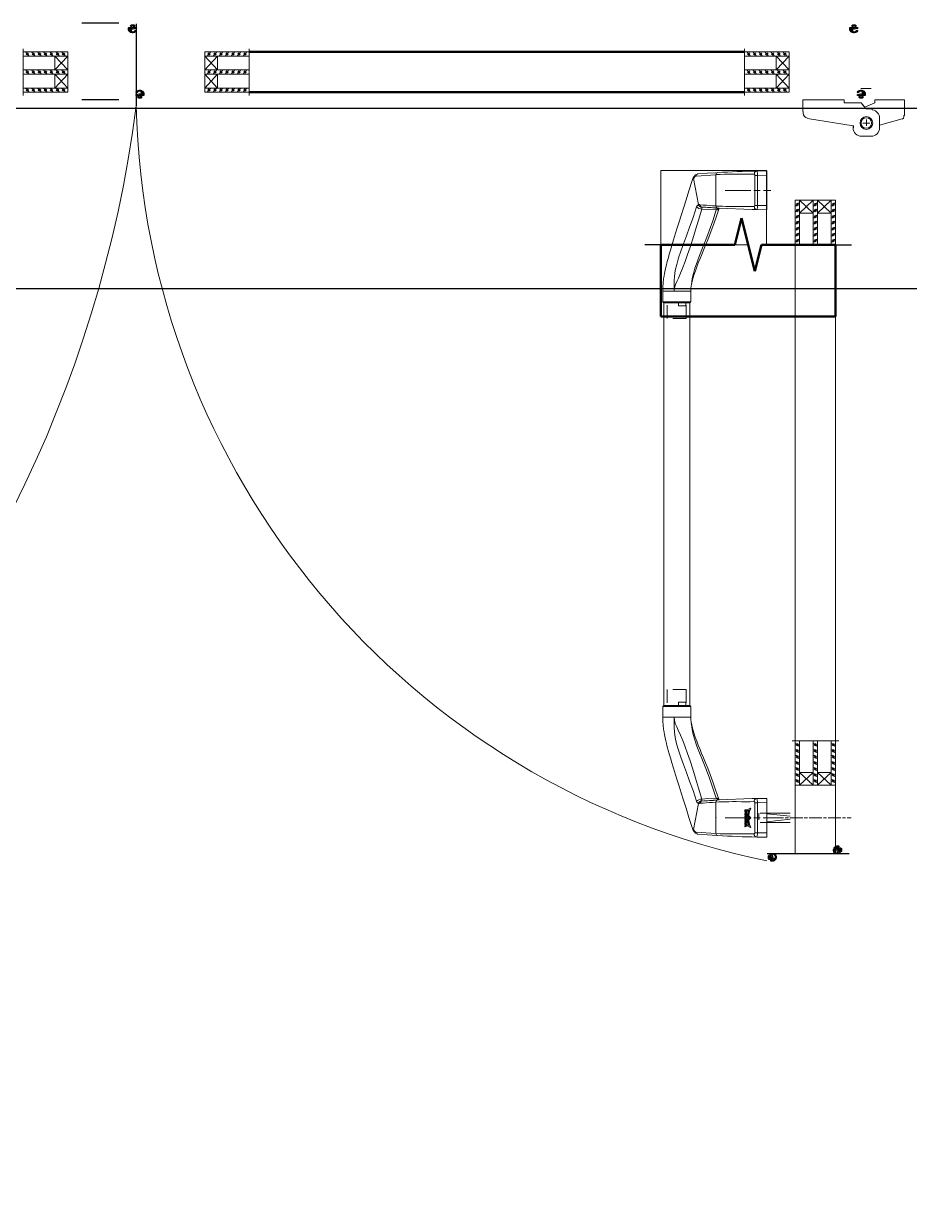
# Model space of a CAD drawing. Header units: millimetres. Extents: x -7155 to 483283, y -227682 to 148426.
# Drawn here: x 31576 to 32412, y 73780 to 74880 of the extents above; entities that cross this region are included whole.
import ezdxf

# ---------------------------------------------------------------- set-up
doc = ezdxf.new("R2010")
doc.units = ezdxf.units.MM
for name, pattern in [('CENTER', [50.8, 31.75, -6.35, 6.35, -6.35]), ('CENTER2', [28.575, 19.05, -3.175, 3.175, -3.175]), ('CENTERLINE', [30, 12, -1.5, 3, -1.5, 12]), ('HIDDEN', [9.525, 6.35, -3.175])]:
    doc.linetypes.add(name, pattern=pattern)
doc.layers.add('001', color=7, linetype='Continuous')
doc.layers.add('CENTER', color=1, linetype='CENTER')
for name, color, linetype, lineweight in [('A-Wall-Open', 8, 'Continuous', 0), ('Al', 59, 'Continuous', 13), ('Cen', 1, 'CENTER2', 13), ('OSN', 7, 'Continuous', 0), ('АР_Двери_внутренние_антипаника', 7, 'Continuous', 0), ('АР_Стены_Стекло', 4, 'Continuous', 13), ('Витражные конструкции', 252, 'Continuous', 15), ('СПДС_СИМВОЛЫ', 213, 'Continuous', 25)]:
    doc.layers.add(name, color=color, linetype=linetype, lineweight=lineweight)
doc.layers.add('РД_Витраж_вн', color=7, linetype='Continuous', lineweight=25, true_color=0x148aff)
doc.layers.add('РД_Проем', color=230, linetype='Continuous', lineweight=0, plot=False)

# ---------------------------------------------------------------- blocks, each defined once
blk = doc.blocks.new('ТПУ-45.02')
at = {"elevation": 0}
blk.add_lwpolyline([(-2, 2.5, -0.916659), (-1.5, 2.4), (-1.5, 1.4, -0.398231), (-1.6, 1.3), (-1.9, 1.3, 0.668179), (-2.1, 0.9), (-1.3, 0.1, 0.198912), (-1.1, 0), (1.2, 0, 0.198912), (1.3, 0.1), (2.1, 0.9, 0.668179), (2, 1.3), (1.6, 1.3, -0.414214), (1.5, 1.4), (1.5, 2.4, -0.904069), (2, 2.5), (3.3, 2.5, 0.414214), (3.5, 2.7), (3.5, 3.1, 0.327426), (3.3, 3.4), (-1, 4.3, 0.167079), (-1.2, 4.3, -0.978527), (-1.6, 4.8, 0.140808), (-1.5, 4.9), (-1, 6.4, -0.301775), (-0.8, 6.6, -0.191208), (1.6, 6.3, -0.2528), (1.7, 6.1, 0.249371), (1.8, 5.9, -0.087675), (2.5, 5.2, 0.34791), (2.8, 5.1), (3.3, 5.4, 0.434986), (3.4, 5.7, 0.631386), (-3.8, 4.5), (-3.8, 2.7, 0.423855), (-3.6, 2.5)], format="xyb", close=True, dxfattribs=at)
blk.add_lwpolyline([(-2, 4.3, 0.440609), (-1.8, 4), (-0.5, 3.8, -0.880439), (-0.6, 3.3), (-3.2, 3.3, -0.266716), (-1.7, 6.2, -0.681981), (-1.5, 6.1)], format="xyb", close=True)
blk.add_lwpolyline([(0.6, 0.7, 0.413945), (0.7, 0.8), (0.7, 2.4, 0.414214), (0.5, 2.7), (-0.4, 2.7, 0.414214), (-0.7, 2.4), (-0.7, 0.8, 0.413945), (-0.5, 0.7), (0.6, 0.7)], format="xyb")
blk = doc.blocks.new('РУ-65.05')
blk.add_blockref('ТПУ-45.02', (-2.6, -2.5))
blk = doc.blocks.new('Стекло 4 мм разрез')
at = {"layer": 'Al'}
for p, q in [((-2, -41.9), (-2, 0)), ((2, -41.9), (2, 0))]:
    blk.add_line(p, q, dxfattribs=at)
at = {"layer": 'Al', "ltscale": 4}
blk.add_line((2, 0), (-2, 0), dxfattribs=at)
at = {"layer": 'Al', "color": 5, "linetype": 'Continuous'}
for p, q in [((-1.4, -5.4), (1.4, -2.5)), ((-1.4, -11), (1.4, -8.2)), ((-1.1, -3.9), (0, -2.8)), ((-1.1, -9.6), (0, -8.5)), ((0, -5.1), (1.1, -3.9)), ((0, -10.8), (1.1, -9.6)), ((-1.4, -16.7), (1.4, -13.9)), ((-1.4, -22.4), (1.4, -19.6)), ((-1.1, -15.3), (0, -14.2)), ((-1.1, -21), (0, -19.8)), ((0, -16.4), (1.1, -15.3)), ((0, -22.1), (1.1, -21)), ((-1.4, -28.1), (1.4, -25.2)), ((-1.4, -33.7), (1.4, -30.9)), ((-1.1, -26.6), (0, -25.5)), ((-1.1, -32.3), (0, -31.2)), ((0, -27.8), (1.1, -26.6)), ((0, -33.5), (1.1, -32.3)), ((-1.4, -39.4), (1.4, -36.6)), ((-1.1, -38), (0, -36.9)), ((0, -39.1), (1.1, -38))]:
    blk.add_line(p, q, dxfattribs=at)
blk = doc.blocks.new('СПД 38 4+4+4')
at = {"layer": 'Al', "ltscale": 4}
for p, q in [((4, 0), (17, -12)), ((4, -12), (17, 0)), ((21, 0), (34, -12)), ((21, -12), (34, 0))]:
    blk.add_line(p, q, dxfattribs=at)
for points in [[(4, 0), (17, 0), (17, -12), (4, -12)], [(21, 0), (34, 0), (34, -12), (21, -12)]]:
    blk.add_lwpolyline(points, close=True, dxfattribs=at)
at = {"layer": 'Cen', "ltscale": 5}
blk.add_line((41, -41.9), (-3, -41.9), dxfattribs=at)
at = {"layer": 'Al', "ltscale": 4}
for p in [(2, 0), (19, 0), (36, 0)]:
    blk.add_blockref('Стекло 4 мм разрез', p, dxfattribs=at)
blk = doc.blocks.new('petlia_dv')
for p, q in [((-59.9, 22), (-59.9, 11)), ((-59.9, 22), (-24.3, 22)), ((-20.9, 22), (-24.3, 22)), ((-20.9, 22), (-20.9, 19)), ((7.9, 22), (32.5, 22)), ((7.9, 22), (7.9, 19)), ((35.9, 22), (32.5, 22)), ((35.9, 22), (35.9, 7)), ((-59.9, 11), (-59.7, 11)), ((-59.7, 11), (-59.7, 9.4)), ((-20.9, 19), (-4.9, 19)), ((-4.9, 19), (-0.2, 13.4)), ((-4.9, 19), (-2.7, 16.3)), ((7.9, 19), (-1.3, 14.8)), ((-0.2, 13.4), (5.5, 13.3)), ((5.5, 13.3), (5.5, 12.4)), ((5.9, 12.3), (5.5, 12.4)), ((-12.5, -2.6), (-55.6, 4.4)), ((12.5, 4.5), (12.5, -4.5)), ((12.5, -2), (33.9, 3.8)), ((35.9, 7), (35.4, 7)), ((35.4, 7), (35.4, 5.7)), ((-12.5, -2.6), (-12.5, -4.5)), ((12.5, -2.4), (12.5, -4.5)), ((4.5, -12.5), (-4.5, -12.5)), ((-4.5, -12.5), (4.5, -12.5))]:
    blk.add_line(p, q)
for radius in [6, 5]:
    blk.add_circle((0, 0), radius)
for centre, radius, start, end in [((4.5, 4.5), 8, 0, 80), ((-54.7, 9.4), 5, 180, 260), ((33.4, 5.7), 2, 285, 0), ((-4.5, -4.5), 8, 180, 270), ((-4.5, -4.5), 8, 180, 270), ((4.5, -4.5), 8, 270, 0), ((4.5, -4.5), 8, 270, 0)]:
    blk.add_arc(centre, radius, start, end)
at = {"layer": '001'}
blk.add_line((-12.5, -2.5), (-12.5, -4.5), dxfattribs=at)
at = {"layer": 'Cen', "ltscale": 0.5}
blk.add_line((3.2, 0), (-3.2, 0), dxfattribs=at)
at = {"layer": 'Cen', "ltscale": 0.3}
blk.add_line((0, 3.2), (0, -2.8), dxfattribs=at)
blk = doc.blocks.new('UUNEW01NEW00')
at = {"layer": 'АР_Двери_внутренние_антипаника', "color": 40, "linetype": 'Continuous'}
for p, q in [((-9.12, 23.97), (9.12, 23.97)), ((-9.07, 19.28), (-9.12, 23.97)), ((9.12, 23.97), (9.07, 19.28)), ((-9.05, 18.23), (-9.07, 19.28)), ((-9.03, 17.12), (-9.05, 18.23)), ((-8.45, 1.55), (-9.03, 17.12)), ((-8.8, 1.31), (-13.17, -0.12)), ((-8.45, 1.55), (-8.8, 1.31)), ((8.32, 0.49), (8.04, -3.92)), ((-25.93, -4.93), (-28.24, -5.88)), ((-23.32, -3.88), (-25.93, -4.93)), ((-20.37, -2.73), (-23.32, -3.88)), ((-17.01, -1.48), (-20.37, -2.73)), ((-13.17, -0.12), (-17.01, -1.48)), ((8.04, -3.92), (7.71, -8.57)), ((-40.03, -10.41), (-42.2, -11.05)), ((-37.96, -9.71), (-40.03, -10.41)), ((-36.07, -9.02), (-37.96, -9.71)), ((-34.25, -8.32), (-36.07, -9.02)), ((-32.12, -7.47), (-34.25, -8.32)), ((-30.3, -6.72), (-32.12, -7.47)), ((-28.24, -5.88), (-30.3, -6.72)), ((4.59, -11.21), (5.55, -10.9)), ((5.55, -10.9), (6.38, -10.48)), ((6.38, -10.48), (7.29, -9.64)), ((7.29, -9.64), (7.62, -8.87)), ((7.62, -8.87), (7.67, -8.72)), ((7.67, -8.72), (7.71, -8.57)), ((-53, -19.47), (-53, -12.36)), ((-47.5, -11.86), (-52.5, -11.86)), ((-47.5, -11.87), (-46.28, -11.81)), ((-45.08, -11.67), (-46.28, -11.81)), ((-44.35, -11.54), (-45.08, -11.67)), ((-42.2, -11.05), (-44.43, -11.56)), ((-14.92, -17.4), (-11.81, -16.42)), ((-11.81, -16.42), (-8.33, -15.32)), ((-8.33, -15.32), (-4.47, -14.09)), ((-4.47, -14.09), (-0.17, -12.73)), ((-0.17, -12.73), (4.59, -11.21)), ((-53, -24.6), (-53, -19.47)), ((-30.09, -22.01), (-28.19, -21.47)), ((-28.19, -21.47), (-25.96, -20.81)), ((-25.96, -20.81), (-23.32, -20.01)), ((-23.32, -20.01), (-20.24, -19.06)), ((-20.24, -19.06), (-17.73, -18.28)), ((-17.73, -18.28), (-14.92, -17.4)), ((-52.5, -25.1), (-47.5, -25.1)), ((-47.5, -25.09), (-45.11, -25.02)), ((-45.11, -25.02), (-44.13, -24.95)), ((-44.13, -24.95), (-43.58, -24.9)), ((-43.58, -24.9), (-43.02, -24.84)), ((-43.02, -24.84), (-42.41, -24.76)), ((-42.41, -24.76), (-41.77, -24.68)), ((-41.77, -24.68), (-41.09, -24.58)), ((-41.09, -24.58), (-39.25, -24.26)), ((-39.25, -24.26), (-37.63, -23.93)), ((-37.63, -23.93), (-36.23, -23.62)), ((-36.23, -23.62), (-35.09, -23.34)), ((-35.09, -23.34), (-34.16, -23.11)), ((-34.16, -23.11), (-33.06, -22.83)), ((-33.06, -22.83), (-31.67, -22.45)), ((-31.67, -22.45), (-30.09, -22.01))]:
    blk.add_line(p, q, dxfattribs=at)
at = {"layer": 'АР_Двери_внутренние_антипаника', "color": 1, "linetype": 'Continuous'}
for p, q in [((-7.13, 23.97), (-7.07, 19.61)), ((7.07, 19.61), (7.13, 23.97)), ((-9.07, 19.28), (-8.93, 19.39)), ((-9.07, 19.28), (-8.96, 18.82)), ((-8.96, 18.82), (-8.82, 18.6)), ((-8.93, 19.39), (-8.52, 19.49)), ((-8.82, 18.6), (-8.63, 18.4)), ((-8.63, 18.4), (-8.4, 18.24)), ((-8.52, 19.49), (-8.21, 19.54)), ((-8.4, 18.24), (-8.14, 18.13)), ((-8.21, 19.54), (-7.85, 19.57)), ((-8.14, 18.13), (-7.61, 18.04)), ((-7.85, 19.57), (-7.47, 19.6)), ((-7.57, 18.16), (-7.61, 18.04)), ((-7.61, 18.04), (-7.59, 16.21)), ((-7.45, 18.26), (-7.57, 18.16)), ((-7.47, 19.6), (-7.07, 19.61)), ((-7.37, 18.3), (-7.45, 18.26)), ((-7.28, 18.32), (-7.37, 18.3)), ((-7.18, 18.34), (-7.28, 18.32)), ((-7.07, 18.35), (-7.18, 18.34)), ((-7.07, 19.61), (7.07, 19.61)), ((-7.07, 19.61), (-7.07, 18.35)), ((7.07, 18.35), (-7.07, 18.35)), ((7.07, 19.61), (7.07, 18.35)), ((7.07, 19.61), (7.47, 19.6)), ((7.18, 18.34), (7.07, 18.35)), ((7.28, 18.32), (7.18, 18.34)), ((7.45, 18.26), (7.28, 18.32)), ((7.57, 18.16), (7.45, 18.26)), ((7.47, 19.6), (7.85, 19.57)), ((7.61, 18.04), (7.57, 18.16)), ((7.59, 16.24), (7.61, 18.04)), ((7.61, 18.04), (8.14, 18.13)), ((7.85, 19.57), (8.21, 19.54)), ((8.14, 18.13), (8.4, 18.24)), ((8.21, 19.54), (8.53, 19.49)), ((8.4, 18.24), (8.63, 18.4)), ((8.53, 19.49), (8.93, 19.39)), ((8.63, 18.4), (8.82, 18.6)), ((8.82, 18.6), (8.96, 18.82)), ((8.93, 19.39), (9.07, 19.28)), ((8.96, 18.82), (9.07, 19.28)), ((-7.59, 12.15), (-7.6, 9.79)), ((-7.59, 16.21), (-7.59, 14.07)), ((-7.59, 14.07), (-7.59, 12.15)), ((-3.49, 16), (-4.59, 16.43)), ((-4.59, 16.43), (-4.59, 16.31)), ((-3.49, 15.88), (-4.59, 16.31)), ((-4.59, 16.31), (-3.82, 14.76)), ((-3.82, 14.76), (-3.25, 14.76)), ((-3.02, 14.7), (-3.79, 14.7)), ((-3.79, 14.7), (-3.79, 14.58)), ((-3.02, 14.58), (-3.79, 14.58)), ((-3.79, 14.58), (-3.79, 13.71)), ((-3.79, 13.71), (-3.02, 13.71)), ((-3.25, 14.76), (-3.62, 15.51)), ((-3.62, 15.51), (-2.7, 15.27)), ((-3.25, 14.88), (-3.56, 15.49)), ((-2.27, 15.69), (-3.49, 16)), ((-2.27, 15.58), (-3.49, 15.88)), ((-3.07, 14.4), (-3.42, 14.4)), ((-3.42, 14.4), (-3.42, 13.89)), ((-3.42, 14), (-3.07, 14)), ((-3.42, 13.89), (-3.07, 13.89)), ((-3.25, 14.88), (-3.25, 14.76)), ((-3.03, 14.4), (-3.07, 14.4)), ((-3.07, 14), (-3.07, 13.89)), ((-3.07, 14), (-3.03, 14)), ((-3.07, 13.89), (-3.03, 13.89)), ((-2.99, 14.39), (-3.03, 14.4)), ((-3.03, 14), (-3, 14.01)), ((-3.03, 13.89), (-3, 13.89)), ((-3.02, 14.7), (-3.02, 14.58)), ((-2.93, 14.69), (-3.02, 14.7)), ((-2.93, 14.58), (-3.02, 14.58)), ((-3.02, 13.71), (-2.92, 13.71)), ((-3, 14.01), (-2.97, 14.02)), ((-3, 13.89), (-2.97, 13.9)), ((-2.96, 14.38), (-2.99, 14.39)), ((-2.97, 14.02), (-2.94, 14.03)), ((-2.97, 13.9), (-2.94, 13.91)), ((-2.93, 14.37), (-2.96, 14.38)), ((-2.94, 14.03), (-2.91, 14.04)), ((-2.94, 13.91), (-2.91, 13.93)), ((-2.85, 14.68), (-2.93, 14.69)), ((-2.85, 14.56), (-2.93, 14.58)), ((-2.9, 14.35), (-2.93, 14.37)), ((-2.92, 13.71), (-2.83, 13.73)), ((-2.91, 14.04), (-2.89, 14.06)), ((-2.91, 13.93), (-2.89, 13.94)), ((-2.88, 14.33), (-2.9, 14.35)), ((-2.89, 14.06), (-2.88, 14.08)), ((-2.89, 13.94), (-2.88, 13.96)), ((-2.87, 14.31), (-2.88, 14.33)), ((-2.88, 14.08), (-2.87, 14.1)), ((-2.88, 13.96), (-2.87, 13.98)), ((-2.87, 14.28), (-2.87, 14.31)), ((-2.87, 14), (-2.87, 14.28)), ((-2.87, 14.12), (-2.87, 14)), ((-2.87, 14.1), (-2.87, 14.12)), ((-2.87, 13.98), (-2.87, 14)), ((-2.78, 14.66), (-2.85, 14.68)), ((-2.78, 14.54), (-2.85, 14.56)), ((-2.83, 13.73), (-2.75, 13.75)), ((-2.71, 14.63), (-2.78, 14.66)), ((-2.71, 14.52), (-2.78, 14.54)), ((-2.75, 13.75), (-2.68, 13.79)), ((-2.65, 14.6), (-2.71, 14.63)), ((-2.65, 14.48), (-2.71, 14.52)), ((-2.7, 15.27), (-1.73, 15.11)), ((-2.68, 13.79), (-2.62, 13.83)), ((-2.6, 14.56), (-2.65, 14.6)), ((-2.6, 14.44), (-2.65, 14.48)), ((-2.62, 13.83), (-2.57, 13.88)), ((-2.57, 14.51), (-2.6, 14.56)), ((-2.57, 14.4), (-2.6, 14.44)), ((-2.54, 14.47), (-2.57, 14.51)), ((-2.54, 14.35), (-2.57, 14.4)), ((-2.57, 13.88), (-2.55, 13.93)), ((-2.55, 13.93), (-2.54, 13.98)), ((-2.54, 14.42), (-2.54, 14.47)), ((-2.54, 14.42), (-2.54, 14.3)), ((-2.54, 14.3), (-2.54, 14.35)), ((-2.54, 13.98), (-2.54, 14.3)), ((-2.27, 14.47), (-2.28, 14.42)), ((-2.28, 14.42), (-2.28, 14.3)), ((-2.27, 14.36), (-2.28, 14.3)), ((-2.28, 14.3), (-2.28, 13.98)), ((-2.28, 13.98), (-2.27, 13.94)), ((-0.97, 15.52), (-2.27, 15.69)), ((-0.97, 15.4), (-2.27, 15.58)), ((-2.24, 14.52), (-2.27, 14.47)), ((-2.24, 14.41), (-2.27, 14.36)), ((-2.27, 13.94), (-2.25, 13.89)), ((-2.25, 13.89), (-2.22, 13.85)), ((-2.2, 14.57), (-2.24, 14.52)), ((-2.2, 14.46), (-2.24, 14.41)), ((-2.22, 13.85), (-2.17, 13.81)), ((-2.14, 14.61), (-2.2, 14.57)), ((-2.14, 14.5), (-2.2, 14.46)), ((-2.17, 13.81), (-2.11, 13.77)), ((-2.07, 14.65), (-2.14, 14.61)), ((-2.07, 14.53), (-2.14, 14.5)), ((-2.11, 13.77), (-2.04, 13.74)), ((-1.98, 14.67), (-2.07, 14.65)), ((-1.98, 14.56), (-2.07, 14.53)), ((-2.04, 13.74), (-1.96, 13.72)), ((-1.89, 14.69), (-1.98, 14.67)), ((-1.89, 14.57), (-1.98, 14.56)), ((-1.96, 13.72), (-1.88, 13.71)), ((-1.89, 14.32), (-1.9, 14.3)), ((-1.9, 14.3), (-1.9, 14.28)), ((-1.9, 14.28), (-1.9, 14)), ((-1.9, 14.12), (-1.9, 14.1)), ((-1.9, 14.1), (-1.88, 14.07)), ((-1.9, 14), (-1.9, 13.98)), ((-1.9, 13.98), (-1.88, 13.96)), ((-1.8, 14.7), (-1.89, 14.69)), ((-1.8, 14.58), (-1.89, 14.57)), ((-1.87, 14.34), (-1.89, 14.32)), ((-1.88, 14.07), (-1.87, 14.05)), ((-1.88, 13.96), (-1.87, 13.94)), ((-1.88, 13.71), (-1.8, 13.71)), ((-1.85, 14.36), (-1.87, 14.34)), ((-1.87, 14.05), (-1.84, 14.04)), ((-1.87, 13.94), (-1.84, 13.92)), ((-1.83, 14.37), (-1.85, 14.36)), ((-1.84, 14.04), (-1.81, 14.02)), ((-1.84, 13.92), (-1.81, 13.91)), ((-1.8, 14.38), (-1.83, 14.37)), ((-1.81, 14.02), (-1.78, 14.01)), ((-1.81, 13.91), (-1.78, 13.9)), ((-1.8, 14.7), (-1.8, 14.58)), ((-1.51, 14.7), (-1.8, 14.7)), ((-1.51, 14.58), (-1.8, 14.58)), ((-1.77, 14.39), (-1.8, 14.38)), ((-1.8, 13.71), (-1.51, 13.71)), ((-1.78, 14.01), (-1.74, 14)), ((-1.78, 13.9), (-1.74, 13.89)), ((-1.73, 14.4), (-1.77, 14.39)), ((-1.74, 14), (-1.7, 14)), ((-1.74, 13.89), (-1.7, 13.89)), ((-1.73, 15.11), (-0.73, 15.02)), ((-1.7, 14.4), (-1.73, 14.4)), ((-1.61, 14.4), (-1.7, 14.4)), ((-1.7, 14), (-1.7, 13.89)), ((-1.7, 14), (-1.61, 14)), ((-1.7, 13.89), (-1.61, 13.89)), ((-1.57, 14.4), (-1.61, 14.4)), ((-1.61, 14), (-1.61, 13.89)), ((-1.61, 14), (-1.57, 14)), ((-1.61, 13.89), (-1.57, 13.89)), ((-1.53, 14.39), (-1.57, 14.4)), ((-1.57, 14), (-1.54, 14.01)), ((-1.57, 13.89), (-1.54, 13.89)), ((-1.54, 14.01), (-1.51, 14.02)), ((-1.54, 13.89), (-1.51, 13.9)), ((-1.49, 14.38), (-1.53, 14.39)), ((-1.51, 14.7), (-1.51, 14.58)), ((-1.42, 14.69), (-1.51, 14.7)), ((-1.42, 14.58), (-1.51, 14.58)), ((-1.51, 14.02), (-1.48, 14.03)), ((-1.51, 13.9), (-1.48, 13.91)), ((-1.51, 13.71), (-1.41, 13.71)), ((-1.46, 14.37), (-1.49, 14.38)), ((-1.48, 14.03), (-1.45, 14.04)), ((-1.48, 13.91), (-1.45, 13.93)), ((-1.44, 14.35), (-1.46, 14.37)), ((-1.45, 14.04), (-1.43, 14.06)), ((-1.45, 13.93), (-1.43, 13.94)), ((-1.42, 14.33), (-1.44, 14.35)), ((-1.43, 14.06), (-1.42, 14.08)), ((-1.43, 13.94), (-1.42, 13.96)), ((-1.34, 14.68), (-1.42, 14.69)), ((-1.34, 14.56), (-1.42, 14.58)), ((-1.41, 14.31), (-1.42, 14.33)), ((-1.42, 14.08), (-1.41, 14.1)), ((-1.42, 13.96), (-1.41, 13.98)), ((-1.41, 14.28), (-1.41, 14.31)), ((-1.41, 14), (-1.41, 14.28)), ((-1.41, 14.12), (-1.41, 14)), ((-1.41, 14.1), (-1.41, 14.12)), ((-1.41, 13.98), (-1.41, 14)), ((-1.41, 13.71), (-1.32, 13.73)), ((-1.27, 14.66), (-1.34, 14.68)), ((-1.27, 14.54), (-1.34, 14.56)), ((-1.32, 13.73), (-1.24, 13.75)), ((-1.2, 14.63), (-1.27, 14.66)), ((-1.2, 14.52), (-1.27, 14.54)), ((-1.24, 13.75), (-1.17, 13.79)), ((-1.14, 14.6), (-1.2, 14.63)), ((-1.14, 14.48), (-1.2, 14.52)), ((-1.17, 13.79), (-1.11, 13.83)), ((-1.09, 14.56), (-1.14, 14.6)), ((-1.09, 14.44), (-1.14, 14.48)), ((-1.11, 13.83), (-1.06, 13.88)), ((-1.05, 14.51), (-1.09, 14.56)), ((-1.05, 14.4), (-1.09, 14.44)), ((-1.06, 13.88), (-1.03, 13.93)), ((-1.03, 14.47), (-1.05, 14.51)), ((-1.03, 14.35), (-1.05, 14.4)), ((-1.03, 14.42), (-1.03, 14.47)), ((-1.03, 14.42), (-1.03, 14.3)), ((-1.03, 14.3), (-1.03, 14.35)), ((-1.03, 13.98), (-1.03, 14.3)), ((-1.03, 13.93), (-1.03, 13.98)), ((0, 16.49), (-0.97, 15.52)), ((0, 16.38), (-0.97, 15.4)), ((-0.97, 15.52), (-0.97, 15.4)), ((0, 14.7), (-0.77, 14.7)), ((-0.77, 14.7), (-0.77, 14.58)), ((0, 14.58), (-0.77, 14.58)), ((-0.77, 14.58), (-0.77, 13.71)), ((-0.77, 13.71), (-0.44, 13.71)), ((-0.73, 15.02), (0, 15.75)), ((-0.12, 14.42), (-0.44, 14.42)), ((-0.44, 14.42), (-0.44, 14.2)), ((-0.44, 14.32), (-0.12, 14.32)), ((-0.44, 14.2), (-0.12, 14.2)), ((-0.44, 14.07), (-0.21, 14.07)), ((-0.44, 13.71), (-0.44, 14.07)), ((-0.21, 14.07), (0.04, 13.71)), ((-0.09, 14.42), (-0.12, 14.42)), ((-0.12, 14.32), (-0.12, 14.2)), ((-0.12, 14.32), (-0.09, 14.32)), ((-0.12, 14.2), (-0.09, 14.21)), ((-0.07, 14.41), (-0.09, 14.42)), ((-0.09, 14.32), (-0.06, 14.33)), ((-0.09, 14.21), (-0.06, 14.21)), ((-0.04, 14.41), (-0.07, 14.41)), ((-0.06, 14.33), (-0.03, 14.33)), ((-0.06, 14.21), (-0.03, 14.22)), ((-0.02, 14.4), (-0.04, 14.41)), ((-0.03, 14.33), (-0.01, 14.34)), ((-0.03, 14.22), (-0.01, 14.23)), ((0, 14.39), (-0.02, 14.4)), ((-0.01, 14.34), (0.01, 14.36)), ((-0.01, 14.23), (0.01, 14.24)), ((0, 16.49), (0, 16.38)), ((0.97, 15.52), (0, 16.49)), ((0.97, 15.4), (0, 16.38)), ((0, 15.75), (0.73, 15.02)), ((0, 14.7), (0, 14.58)), ((0.08, 14.69), (0, 14.7)), ((0.08, 14.58), (0, 14.58)), ((0.01, 14.38), (0, 14.39)), ((0.02, 14.36), (0.01, 14.38)), ((0.01, 14.36), (0.02, 14.37)), ((0.01, 14.24), (0.02, 14.26)), ((0.03, 14.35), (0.02, 14.36)), ((0.02, 14.26), (0.03, 14.27)), ((0.03, 14.33), (0.03, 14.35)), ((0.03, 14.33), (0.03, 14.29)), ((0.03, 14.29), (0.03, 14.33)), ((0.03, 14.27), (0.03, 14.29)), ((0.04, 13.71), (0.48, 13.71)), ((0.16, 14.68), (0.08, 14.69)), ((0.16, 14.56), (0.08, 14.58)), ((0.23, 14.66), (0.16, 14.68)), ((0.23, 14.54), (0.16, 14.56)), ((0.18, 14.09), (0.25, 14.11)), ((0.48, 13.71), (0.18, 14.09)), ((0.3, 14.63), (0.23, 14.66)), ((0.3, 14.52), (0.23, 14.54)), ((0.25, 14.11), (0.32, 14.14)), ((0.48, 13.82), (0.25, 14.11)), ((0.35, 14.6), (0.3, 14.63)), ((0.35, 14.48), (0.3, 14.52)), ((0.32, 14.14), (0.37, 14.18)), ((0.4, 14.56), (0.35, 14.6)), ((0.4, 14.44), (0.35, 14.48)), ((0.37, 14.18), (0.41, 14.22)), ((0.43, 14.51), (0.4, 14.56)), ((0.43, 14.4), (0.4, 14.44)), ((0.41, 14.22), (0.43, 14.26)), ((0.44, 14.47), (0.43, 14.51)), ((0.44, 14.35), (0.43, 14.4)), ((0.43, 14.26), (0.45, 14.31)), ((0.45, 14.44), (0.44, 14.47)), ((0.45, 14.31), (0.44, 14.35)), ((0.48, 13.82), (0.48, 13.71)), ((0.73, 15.02), (1.73, 15.11)), ((0.75, 14.7), (0.75, 14.58)), ((1.38, 14.7), (0.75, 14.7)), ((1.38, 14.58), (0.75, 14.58)), ((0.75, 14.58), (0.75, 13.71)), ((0.75, 13.71), (1.11, 13.71)), ((2.27, 15.69), (0.97, 15.52)), ((2.27, 15.58), (0.97, 15.4)), ((0.97, 15.52), (0.97, 15.4)), ((1.11, 13.71), (1.11, 14.3)), ((1.11, 14.3), (1.24, 14.3)), ((1.24, 14.3), (1.48, 13.71)), ((1.38, 14.7), (1.38, 14.58)), ((1.57, 14.21), (1.38, 14.7)), ((1.57, 14.09), (1.38, 14.58)), ((1.48, 13.71), (1.8, 13.71)), ((1.57, 14.21), (1.57, 14.09)), ((1.71, 14.21), (1.57, 14.21)), ((1.71, 14.09), (1.57, 14.09)), ((1.9, 14.7), (1.71, 14.21)), ((1.9, 14.58), (1.71, 14.09)), ((1.71, 14.21), (1.71, 14.09)), ((1.73, 15.11), (2.7, 15.27)), ((1.8, 13.71), (2.04, 14.3)), ((1.9, 14.7), (1.9, 14.58)), ((2.53, 14.7), (1.9, 14.7)), ((2.53, 14.58), (1.9, 14.58)), ((2.04, 14.3), (2.17, 14.3)), ((2.17, 14.3), (2.17, 13.71)), ((2.17, 13.71), (2.53, 13.71)), ((3.49, 16), (2.27, 15.69)), ((3.49, 15.88), (2.27, 15.58)), ((2.53, 14.7), (2.53, 14.58)), ((2.53, 13.71), (2.53, 14.58)), ((2.7, 15.27), (3.62, 15.51)), ((3.1, 14.7), (2.74, 13.82)), ((3.1, 14.58), (2.74, 13.71)), ((2.74, 13.82), (2.74, 13.71)), ((2.74, 13.71), (3.16, 13.71)), ((3.1, 14.7), (3.1, 14.58)), ((3.86, 14.7), (3.1, 14.7)), ((3.86, 14.58), (3.1, 14.58)), ((3.16, 13.71), (3.2, 13.86)), ((3.2, 13.86), (3.76, 13.86)), ((3.62, 15.51), (3.25, 14.76)), ((3.56, 15.49), (3.25, 14.88)), ((3.25, 14.88), (3.25, 14.76)), ((3.25, 14.76), (3.82, 14.76)), ((3.36, 14.35), (3.25, 14.02)), ((3.25, 14.02), (3.71, 14.02)), ((3.29, 14.13), (3.68, 14.13)), ((3.61, 14.35), (3.36, 14.35)), ((4.59, 16.43), (3.49, 16)), ((4.59, 16.31), (3.49, 15.88)), ((3.71, 14.02), (3.61, 14.35)), ((3.76, 13.86), (3.81, 13.71)), ((3.81, 13.71), (4.22, 13.71)), ((3.82, 14.76), (4.59, 16.31)), ((3.86, 14.7), (3.86, 14.58)), ((4.22, 13.82), (3.86, 14.7)), ((4.22, 13.71), (3.86, 14.58)), ((4.22, 13.82), (4.22, 13.71)), ((4.59, 16.43), (4.59, 16.31)), ((7.59, 14.15), (7.59, 16.24)), ((7.59, 12.27), (7.59, 14.15)), ((7.6, 9.93), (7.59, 12.27)), ((-7.6, 9.79), (-7.6, 7.8)), ((-7.6, 7.8), (-7.59, 6.17)), ((-7.59, 6.17), (-7.58, 4.72)), ((7.56, 4.02), (7.59, 5.9)), ((7.59, 5.9), (7.6, 7.96)), ((7.6, 7.96), (7.6, 9.93)), ((-9.27, 0.17), (-14.41, -1.53)), ((-9.21, 0.78), (-9.27, 0.17)), ((-9.16, 0.22), (-9.27, 0.17)), ((-9.26, -0.05), (-9.27, 0.17)), ((-9.11, 1.03), (-9.21, 0.78)), ((-8.86, 0.54), (-9.16, 0.22)), ((-8.97, 1.21), (-9.11, 1.03)), ((-8.8, 1.31), (-8.97, 1.21)), ((-8.7, 0.79), (-8.86, 0.54)), ((-8.63, 0.89), (-8.7, 0.79)), ((-8.57, 0.97), (-8.63, 0.89)), ((-8.52, 1.04), (-8.57, 0.97)), ((-8.44, 1.35), (-8.52, 1.04)), ((-8.42, 0.83), (-8.45, 1.53)), ((-8.45, 1.41), (-8.39, 0.41)), ((-8.33, 0.51), (-8.42, 0.83)), ((-8.39, 0.41), (-8.35, -0.35)), ((-8.39, 0.41), (-8.31, 0.41)), ((-8.11, 0.24), (-8.33, 0.51)), ((-7.79, 0.06), (-8.11, 0.24)), ((-7.42, 0), (-7.79, 0.06)), ((-7.58, 4.72), (-7.54, 3.16)), ((-7.54, 3.16), (-7.49, 1.6)), ((-7.53, 0.02), (-7.51, 0.01)), ((-7.51, 0.01), (-7.34, 0)), ((-7.49, 1.6), (-7.42, 0)), ((-7.42, 0), (7.42, 0)), ((-7.34, 0), (7.34, 0)), ((6.72, -9.36), (7.34, 0)), ((7.42, 0), (7.51, 2.03)), ((7.79, 0.06), (7.42, 0)), ((7.51, 2.03), (7.56, 4.02)), ((8.11, 0.24), (7.79, 0.06)), ((8.33, 0.51), (8.11, 0.24)), ((8.42, 0.83), (8.33, 0.51)), ((-23.31, -4.82), (-27.16, -6.34)), ((-19.08, -3.2), (-23.31, -4.82)), ((-14.41, -1.53), (-19.08, -3.2)), ((-9.04, -3.8), (-9.26, -0.05)), ((-8.84, -6.61), (-9.04, -3.8)), ((-8.35, -0.35), (-8.32, -0.87)), ((-8.32, -0.87), (-8.31, -1.13)), ((-8.31, -1.13), (-8.31, -1.11)), ((-8.31, -1.15), (-8.22, -1.15)), ((-8.22, -1.15), (-8.22, -1.24)), ((-8.22, -1.24), (-8.2, -1.51)), ((-8.2, -1.51), (-8.2, -1.49)), ((-7.34, 0), (-7.24, -1.67)), ((-7.24, -1.67), (-7.15, -3.11)), ((-7.15, -3.11), (-7.06, -4.54)), ((-7.06, -4.54), (-6.96, -5.97)), ((8.26, -0.44), (8.27, -0.27)), ((-39.27, -10.66), (-41.55, -11.15)), ((-36.69, -9.91), (-39.27, -10.66)), ((-33.82, -8.92), (-36.69, -9.91)), ((-30.65, -7.71), (-33.82, -8.92)), ((-27.16, -6.34), (-30.65, -7.71)), ((-26.81, -12.13), (-22.94, -10.88)), ((-22.94, -10.88), (-18.69, -9.6)), ((-18.69, -9.6), (-14, -8.22)), ((-12.83, -10.8), (-17.34, -12.42)), ((-14, -8.22), (-8.84, -6.64)), ((-7.78, -9.13), (-12.83, -10.8)), ((-8.84, -6.64), (-8.84, -6.61)), ((-8.84, -6.64), (-8.72, -6.63)), ((-8.75, -7.33), (-8.84, -6.64)), ((-8.51, -8.08), (-8.75, -7.33)), ((-8.72, -6.63), (-8.61, -6.64)), ((-8.61, -6.64), (-8.4, -6.68)), ((-8.16, -8.72), (-8.51, -8.08)), ((-8.4, -6.68), (-8.15, -6.7)), ((-7.78, -9.13), (-8.16, -8.72)), ((-8.15, -6.7), (-8.08, -6.66)), ((-8.08, -6.66), (-8.03, -6.62)), ((-7.96, -7.14), (-8.08, -6.66)), ((-8.03, -6.62), (-7.99, -6.61)), ((-7.99, -6.61), (-7.91, -6.64)), ((-7.65, -7.63), (-7.96, -7.14)), ((-7.91, -6.64), (-7.86, -6.66)), ((-7.77, -6.91), (-7.86, -6.61)), ((-7.86, -6.66), (-7.86, -6.61)), ((-7.37, -8.94), (-7.78, -9.13)), ((-7.54, -7.18), (-7.77, -6.91)), ((-7.2, -8.01), (-7.65, -7.63)), ((-7.22, -7.36), (-7.54, -7.18)), ((-7.09, -8.7), (-7.37, -8.94)), ((-6.86, -7.41), (-7.22, -7.36)), ((-6.71, -8.21), (-7.2, -8.01)), ((-6.71, -8.21), (-7.09, -8.7)), ((-6.96, -5.97), (-6.86, -7.41)), ((-6.86, -7.41), (-6.84, -7.49)), ((-6.84, -7.49), (-6.82, -7.54)), ((-6.82, -7.54), (-6.81, -7.56)), ((-6.81, -7.56), (-6.8, -7.58)), ((-6.8, -7.58), (-6.8, -7.58)), ((-6.8, -7.58), (-6.8, -7.59)), ((-6.8, -7.59), (-6.79, -7.59)), ((-6.79, -7.59), (-6.79, -7.59)), ((-6.79, -7.59), (-6.79, -7.59)), ((-6.79, -7.59), (-6.79, -7.59)), ((-6.79, -7.59), (-6.79, -7.59)), ((-6.79, -7.59), (-6.79, -7.59)), ((-6.79, -7.59), (-6.79, -7.59)), ((-6.79, -7.59), (-6.79, -7.59)), ((-6.79, -7.59), (-6.79, -7.59)), ((-6.79, -7.59), (-6.79, -7.59)), ((-6.79, -7.59), (-6.68, -7.79)), ((-6.65, -8.12), (-6.71, -8.21)), ((-6.71, -8.21), (5.56, -10.56)), ((-6.68, -7.79), (-6.63, -8.02)), ((-6.63, -8.02), (-6.65, -8.12)), ((5.56, -10.56), (6.3, -10.02)), ((5.56, -10.56), (5.96, -10.63)), ((5.96, -10.63), (6.34, -10.51)), ((6.3, -10.02), (6.6, -9.68)), ((6.34, -10.51), (6.37, -10.47)), ((6.6, -9.68), (6.72, -9.36)), ((6.72, -9.36), (7.07, -9.31)), ((7.07, -9.31), (7.4, -9.14)), ((7.4, -9.14), (7.62, -8.87)), ((-52.5, -11.88), (-52.5, -19.76)), ((-47.5, -11.89), (-47.5, -11.94)), ((-47.5, -11.94), (-47.5, -19.76)), ((-43.09, -11.39), (-44.53, -11.6)), ((-41.55, -11.15), (-43.09, -11.39)), ((-39.01, -16.72), (-36.4, -15.66)), ((-36.4, -15.66), (-33.51, -14.54)), ((-33.51, -14.54), (-30.32, -13.37)), ((-30.32, -13.37), (-26.81, -12.13)), ((-25.17, -15.33), (-28.66, -16.56)), ((-21.42, -13.94), (-25.17, -15.33)), ((-17.34, -12.42), (-21.42, -13.94)), ((-52.5, -19.76), (-52.5, -25.09)), ((-47.5, -19.76), (-45.97, -19.61)), ((-45.94, -19.76), (-47.5, -19.76)), ((-47.5, -19.76), (-47.5, -25.09)), ((-45.97, -19.61), (-44.46, -19.16)), ((-44.29, -19.76), (-45.94, -19.76)), ((-44.46, -19.16), (-42.95, -18.49)), ((-42.5, -19.72), (-44.29, -19.76)), ((-42.95, -18.49), (-41.35, -17.75)), ((-40.57, -19.58), (-42.5, -19.72)), ((-41.35, -17.75), (-39.01, -16.72)), ((-37.82, -19.18), (-40.57, -19.58)), ((-34.94, -18.52), (-37.82, -19.18)), ((-31.9, -17.63), (-34.94, -18.52)), ((-28.66, -16.56), (-31.9, -17.63)), ((-52.5, -25.09), (-47.5, -25.09))]:
    blk.add_line(p, q, dxfattribs=at)
at = {"layer": 'АР_Двери_внутренние_антипаника', "color": 1, "linetype": 'CENTERLINE'}
blk.add_line((0, 4.38), (0, 25.96), dxfattribs=at)
at = {"layer": 'АР_Двери_внутренние_антипаника', "color": 1, "linetype": 'HIDDEN'}
for p, q in [((-60.5, -14.01), (-53, -14.01)), ((-60.5, -14.01), (-60.5, -23.03)), ((-54.5, -17.64), (-54.5, -14.14)), ((-54.5, -14.14), (-53, -14.14)), ((-54.5, -17.64), (-53, -17.64)), ((-60.5, -23.03), (-53, -23.03))]:
    blk.add_line(p, q, dxfattribs=at)
at = {"layer": 'АР_Двери_внутренние_антипаника', "color": 40, "linetype": 'Continuous'}
for centre, radius, start, end in [((-490.86, 27.67), 500, 356.9219, 359.0377), ((-52.5, -12.36), 0.5, 90, 180), ((-52.5, -24.6), 0.5, 180, 270)]:
    blk.add_arc(centre, radius, start, end, dxfattribs=at)
at = {"layer": 'АР_Двери_внутренние_антипаника', "color": 1, "linetype": 'Continuous'}
blk.add_arc((490.85, 29.32), 500, 183.3082, 184.1216, dxfattribs=at)
blk.add_point((0, 0), dxfattribs=at)
blk = doc.blocks.new('66NEW00')
at = {"layer": 'АР_Двери_внутренние_антипаника', "color": 40, "linetype": 'Continuous'}
for p, q in [((9.12, 0), (-9.12, 0)), ((-9.12, 0), (-9.07, -4.7)), ((9.07, -4.7), (9.12, 0)), ((9.05, -5.74), (9.07, -4.7)), ((8.45, -22.43), (9.03, -6.86)), ((9.03, -6.86), (9.05, -5.74)), ((-8.32, -23.48), (-8.04, -27.89)), ((8.45, -22.43), (8.8, -22.67)), ((8.8, -22.67), (13.17, -24.1)), ((13.17, -24.1), (17.01, -25.45)), ((17.01, -25.45), (20.37, -26.71)), ((20.37, -26.71), (23.32, -27.86)), ((-8.04, -27.89), (-7.71, -32.55)), ((-7.67, -32.69), (-7.71, -32.55)), ((-7.62, -32.85), (-7.67, -32.69)), ((-7.29, -33.62), (-7.62, -32.85)), ((23.32, -27.86), (25.93, -28.91)), ((25.93, -28.91), (28.24, -29.85)), ((28.24, -29.85), (30.3, -30.7)), ((30.3, -30.7), (32.12, -31.44)), ((32.12, -31.44), (34.25, -32.29)), ((34.25, -32.29), (36.07, -33)), ((36.07, -33), (37.96, -33.69)), ((-6.38, -34.45), (-7.29, -33.62)), ((-5.55, -34.88), (-6.38, -34.45)), ((-4.59, -35.19), (-5.55, -34.88)), ((0.17, -36.7), (-4.59, -35.19)), ((4.47, -38.07), (0.17, -36.7)), ((8.33, -39.29), (4.47, -38.07)), ((37.96, -33.69), (40.03, -34.38)), ((40.03, -34.38), (42.2, -35.02)), ((42.2, -35.02), (44.43, -35.53)), ((44.35, -35.52), (45.08, -35.64)), ((45.08, -35.64), (46.28, -35.78)), ((47.5, -35.84), (46.28, -35.78)), ((47.5, -35.84), (52.5, -35.84)), ((53, -43.44), (53, -36.34)), ((11.81, -40.39), (8.33, -39.29)), ((14.92, -41.37), (11.81, -40.39)), ((17.73, -42.25), (14.92, -41.37)), ((20.24, -43.04), (17.73, -42.25)), ((23.32, -43.99), (20.24, -43.04)), ((25.96, -44.78), (23.32, -43.99)), ((53, -48.57), (53, -43.44)), ((28.19, -45.44), (25.96, -44.78)), ((30.09, -45.99), (28.19, -45.44)), ((31.67, -46.43), (30.09, -45.99)), ((33.06, -46.8), (31.67, -46.43)), ((34.16, -47.09), (33.06, -46.8)), ((35.09, -47.32), (34.16, -47.09)), ((36.23, -47.59), (35.09, -47.32)), ((37.63, -47.91), (36.23, -47.59)), ((39.25, -48.24), (37.63, -47.91)), ((41.09, -48.55), (39.25, -48.24)), ((41.77, -48.65), (41.09, -48.55)), ((42.41, -48.74), (41.77, -48.65)), ((43.02, -48.81), (42.41, -48.74)), ((43.58, -48.87), (43.02, -48.81)), ((44.13, -48.92), (43.58, -48.87)), ((45.11, -48.99), (44.13, -48.92)), ((47.5, -49.07), (45.11, -48.99)), ((52.5, -49.07), (47.5, -49.07))]:
    blk.add_line(p, q, dxfattribs=at)
at = {"layer": 'АР_Двери_внутренние_антипаника', "color": 1, "linetype": 'Continuous'}
for p, q in [((-7.07, -4.37), (-7.13, 0)), ((7.13, 0), (7.07, -4.37)), ((-8.93, -4.58), (-9.07, -4.7)), ((-8.96, -5.16), (-9.07, -4.7)), ((-8.82, -5.38), (-8.96, -5.16)), ((-8.53, -4.48), (-8.93, -4.58)), ((-8.63, -5.58), (-8.82, -5.38)), ((-8.21, -4.44), (-8.53, -4.48)), ((-7.85, -4.4), (-8.21, -4.44)), ((-7.47, -4.38), (-7.85, -4.4)), ((-7.07, -4.37), (-7.47, -4.38)), ((7.07, -4.37), (-7.07, -4.37)), ((-7.07, -4.37), (-7.07, -5.63)), ((7.07, -4.37), (7.07, -5.63)), ((7.47, -4.38), (7.07, -4.37)), ((7.85, -4.4), (7.47, -4.38)), ((8.21, -4.44), (7.85, -4.4)), ((8.52, -4.48), (8.21, -4.44)), ((8.93, -4.58), (8.52, -4.48)), ((8.82, -5.38), (8.63, -5.58)), ((8.96, -5.16), (8.82, -5.38)), ((9.07, -4.7), (8.93, -4.58)), ((9.07, -4.7), (8.96, -5.16)), ((-8.4, -5.74), (-8.63, -5.58)), ((-8.14, -5.85), (-8.4, -5.74)), ((-7.61, -5.93), (-8.14, -5.85)), ((-7.61, -5.93), (-7.57, -5.81)), ((-7.59, -7.73), (-7.61, -5.93)), ((-7.59, -9.82), (-7.59, -7.73)), ((-7.59, -11.7), (-7.59, -9.82)), ((-7.57, -5.81), (-7.45, -5.72)), ((-7.45, -5.72), (-7.28, -5.65)), ((-7.28, -5.65), (-7.18, -5.63)), ((-7.18, -5.63), (-7.07, -5.63)), ((-7.07, -5.63), (7.07, -5.63)), ((7.07, -5.63), (7.18, -5.63)), ((7.18, -5.63), (7.28, -5.65)), ((7.28, -5.65), (7.37, -5.68)), ((7.37, -5.68), (7.45, -5.72)), ((7.45, -5.72), (7.57, -5.81)), ((7.57, -5.81), (7.61, -5.93)), ((7.61, -5.93), (7.59, -7.77)), ((7.59, -7.77), (7.59, -9.9)), ((7.59, -9.9), (7.59, -11.82)), ((8.14, -5.85), (7.61, -5.93)), ((8.4, -5.74), (8.14, -5.85)), ((8.63, -5.58), (8.4, -5.74)), ((-7.6, -14.05), (-7.59, -11.7)), ((-7.6, -16.01), (-7.6, -14.05)), ((-7.59, -18.08), (-7.6, -16.01)), ((7.59, -11.82), (7.6, -14.19)), ((7.6, -16.17), (7.59, -17.8)), ((7.6, -14.19), (7.6, -16.17)), ((-7.56, -19.95), (-7.59, -18.08)), ((-7.51, -21.94), (-7.56, -19.95)), ((-7.42, -23.97), (-7.51, -21.94)), ((7.54, -20.81), (7.49, -22.37)), ((7.58, -19.25), (7.54, -20.81)), ((7.59, -17.8), (7.58, -19.25)), ((-8.42, -23.15), (-8.33, -23.47)), ((-8.33, -23.47), (-8.11, -23.74)), ((-8.26, -24.41), (-8.27, -24.25)), ((-8.11, -23.74), (-7.79, -23.91)), ((-7.79, -23.91), (-7.42, -23.97)), ((7.42, -23.97), (-7.42, -23.97)), ((7.34, -23.97), (-7.34, -23.97)), ((-6.72, -33.34), (-7.34, -23.97)), ((7.15, -27.08), (7.06, -28.51)), ((7.24, -25.65), (7.15, -27.08)), ((7.34, -23.97), (7.24, -25.65)), ((7.51, -23.96), (7.34, -23.97)), ((7.49, -22.37), (7.42, -23.97)), ((7.42, -23.97), (7.79, -23.91)), ((7.53, -23.96), (7.51, -23.96)), ((7.79, -23.91), (8.11, -23.74)), ((8.11, -23.74), (8.33, -23.47)), ((8.22, -25.21), (8.2, -25.48)), ((8.2, -25.48), (8.2, -25.46)), ((8.22, -25.12), (8.22, -25.21)), ((8.31, -25.12), (8.22, -25.12)), ((8.39, -23.57), (8.31, -23.57)), ((8.32, -24.84), (8.31, -25.11)), ((8.31, -25.11), (8.31, -25.09)), ((8.35, -24.33), (8.32, -24.84)), ((8.33, -23.47), (8.42, -23.15)), ((8.39, -23.57), (8.35, -24.33)), ((8.45, -22.57), (8.39, -23.57)), ((8.42, -23.15), (8.45, -22.44)), ((8.44, -22.63), (8.52, -22.93)), ((8.52, -22.93), (8.57, -23.01)), ((8.57, -23.01), (8.63, -23.08)), ((8.63, -23.08), (8.7, -23.19)), ((8.7, -23.19), (8.86, -23.44)), ((8.8, -22.67), (8.97, -22.77)), ((8.86, -23.44), (9.16, -23.75)), ((8.97, -22.77), (9.11, -22.95)), ((9.04, -27.77), (9.26, -24.03)), ((9.11, -22.95), (9.21, -23.2)), ((9.16, -23.75), (9.27, -23.81)), ((9.21, -23.2), (9.27, -23.81)), ((9.26, -24.03), (9.27, -23.81)), ((9.27, -23.81), (14.41, -25.5)), ((14.41, -25.5), (19.08, -27.18)), ((19.08, -27.18), (23.31, -28.79)), ((-7.4, -33.12), (-7.62, -32.85)), ((6.71, -32.19), (-5.56, -34.54)), ((6.68, -31.76), (6.63, -32)), ((6.63, -32), (6.65, -32.1)), ((6.65, -32.1), (6.71, -32.19)), ((6.79, -31.57), (6.68, -31.76)), ((6.71, -32.19), (7.2, -31.98)), ((6.71, -32.19), (7.09, -32.67)), ((6.8, -31.56), (6.79, -31.56)), ((6.79, -31.56), (6.79, -31.56)), ((6.79, -31.56), (6.79, -31.56)), ((6.79, -31.56), (6.79, -31.56)), ((6.79, -31.56), (6.79, -31.57)), ((6.79, -31.57), (6.79, -31.57)), ((6.79, -31.57), (6.79, -31.57)), ((6.79, -31.57), (6.79, -31.57)), ((6.79, -31.57), (6.79, -31.57)), ((6.79, -31.57), (6.79, -31.57)), ((6.81, -31.54), (6.8, -31.55)), ((6.8, -31.55), (6.8, -31.56)), ((6.8, -31.56), (6.8, -31.56)), ((6.82, -31.51), (6.81, -31.54)), ((6.84, -31.46), (6.82, -31.51)), ((6.86, -31.38), (6.84, -31.46)), ((6.96, -29.95), (6.86, -31.38)), ((6.86, -31.38), (7.22, -31.33)), ((7.06, -28.51), (6.96, -29.95)), ((7.09, -32.67), (7.37, -32.91)), ((7.2, -31.98), (7.65, -31.61)), ((7.22, -31.33), (7.54, -31.16)), ((7.37, -32.91), (7.78, -33.11)), ((7.54, -31.16), (7.77, -30.89)), ((7.65, -31.61), (7.96, -31.12)), ((7.77, -30.89), (7.86, -30.59)), ((7.78, -33.11), (8.16, -32.69)), ((7.86, -30.63), (7.86, -30.59)), ((7.91, -30.62), (7.86, -30.63)), ((7.99, -30.59), (7.91, -30.62)), ((7.96, -31.12), (8.08, -30.63)), ((8.03, -30.6), (7.99, -30.59)), ((8.08, -30.63), (8.03, -30.6)), ((8.15, -30.68), (8.08, -30.63)), ((8.4, -30.66), (8.15, -30.68)), ((8.16, -32.69), (8.51, -32.05)), ((8.61, -30.61), (8.4, -30.66)), ((8.51, -32.05), (8.75, -31.31)), ((8.72, -30.6), (8.61, -30.61)), ((8.84, -30.62), (8.72, -30.6)), ((8.75, -31.31), (8.84, -30.62)), ((8.84, -30.59), (9.04, -27.77)), ((8.84, -30.62), (8.84, -30.59)), ((14, -32.19), (8.84, -30.62)), ((18.69, -33.58), (14, -32.19)), ((23.31, -28.79), (27.16, -30.31)), ((27.16, -30.31), (30.65, -31.69)), ((30.65, -31.69), (33.82, -32.89)), ((33.82, -32.89), (36.69, -33.89)), ((-7.07, -33.29), (-7.4, -33.12)), ((-6.72, -33.34), (-7.07, -33.29)), ((-6.6, -33.66), (-6.72, -33.34)), ((-6.3, -33.99), (-6.6, -33.66)), ((-6.34, -34.48), (-6.37, -34.45)), ((-5.96, -34.6), (-6.34, -34.48)), ((-5.56, -34.54), (-6.3, -33.99)), ((-5.56, -34.54), (-5.96, -34.6)), ((7.78, -33.11), (12.83, -34.77)), ((12.83, -34.77), (17.34, -36.39)), ((17.34, -36.39), (21.42, -37.92)), ((22.94, -34.85), (18.69, -33.58)), ((21.42, -37.92), (25.17, -39.31)), ((26.81, -36.1), (22.94, -34.85)), ((30.32, -37.34), (26.81, -36.1)), ((33.51, -38.52), (30.32, -37.34)), ((36.69, -33.89), (39.27, -34.63)), ((39.27, -34.63), (41.55, -35.13)), ((41.55, -35.13), (43.09, -35.37)), ((43.09, -35.37), (44.53, -35.57)), ((47.5, -35.86), (47.5, -35.92)), ((47.5, -35.92), (47.5, -43.74)), ((52.5, -35.86), (52.5, -43.74)), ((25.17, -39.31), (28.66, -40.54)), ((28.66, -40.54), (31.9, -41.61)), ((31.9, -41.61), (34.94, -42.49)), ((36.4, -39.63), (33.51, -38.52)), ((34.94, -42.49), (37.82, -43.15)), ((39.01, -40.69), (36.4, -39.63)), ((37.82, -43.15), (40.57, -43.55)), ((41.35, -41.72), (39.01, -40.69)), ((40.57, -43.55), (42.5, -43.69)), ((42.95, -42.47), (41.35, -41.72)), ((42.5, -43.69), (44.29, -43.73)), ((44.46, -43.13), (42.95, -42.47)), ((44.29, -43.73), (45.94, -43.74)), ((45.97, -43.58), (44.46, -43.13)), ((45.94, -43.74), (47.5, -43.74)), ((47.5, -43.74), (45.97, -43.58)), ((47.5, -43.74), (47.5, -49.07)), ((52.5, -43.74), (52.5, -49.07)), ((52.5, -49.07), (47.5, -49.07))]:
    blk.add_line(p, q, dxfattribs=at)
at = {"layer": 'АР_Двери_внутренние_антипаника', "color": 1, "linetype": 'CENTERLINE'}
blk.add_line((0, -19.59), (0, 1.98), dxfattribs=at)
at = {"layer": 'АР_Двери_внутренние_антипаника', "color": 1, "linetype": 'HIDDEN'}
for p, q in [((60.5, -37.99), (53, -37.99)), ((54.5, -38.11), (53, -38.11)), ((54.5, -41.61), (54.5, -38.11)), ((60.5, -37.99), (60.5, -47)), ((54.5, -41.61), (53, -41.61)), ((60.5, -47), (53, -47))]:
    blk.add_line(p, q, dxfattribs=at)
at = {"layer": 'АР_Двери_внутренние_антипаника', "color": 40, "linetype": 'Continuous'}
for centre, radius, start, end in [((490.86, 3.7), 500, 180.9623, 183.0781), ((52.5, -36.34), 0.5, 0, 90), ((52.5, -48.57), 0.5, 270, 0)]:
    blk.add_arc(centre, radius, start, end, dxfattribs=at)
at = {"layer": 'АР_Двери_внутренние_антипаника', "color": 1, "linetype": 'Continuous'}
blk.add_arc((-490.85, 5.35), 500, 355.8784, 356.6918, dxfattribs=at)
blk.add_point((0, 0), dxfattribs=at)

msp = doc.modelspace()

# ---------------------------------------------------------------- linework, layer by layer
at = {"color": 18, "true_color": 0x000000}
for p, q in [((31666.2, 74880.4), (31631.2, 74880.4)), ((31666.2, 74808.4), (31631.2, 74808.4))]:
    msp.add_line(p, q, dxfattribs=at)
at = {"color": 18, "lineweight": 50, "true_color": 0x000000}
for p, q in [((32253.7, 74696.6), (32247.4, 74671.6)), ((32266.2, 74646.6), (32253.7, 74696.6)), ((32247.4, 74671.6), (32177.4, 74671.6)), ((32177.4, 74671.6), (32177.4, 74603.9)), ((32272.4, 74671.6), (32266.2, 74646.6)), ((32342.4, 74671.6), (32272.4, 74671.6)), ((32342.4, 74603.9), (32342.4, 74671.6)), ((32177.4, 74603.9), (32342.4, 74603.9))]:
    msp.add_line(p, q, dxfattribs=at)
at = {"layer": 'A-Wall-Open', "color": 18, "linetype": 'Continuous', "lineweight": 0, "true_color": 0x000000}
for p, q in [((44500, 74800), (28700, 74800)), ((44500, 74630), (28700, 74630))]:
    msp.add_line(p, q, dxfattribs=at)
at = {"layer": 'CENTER', "color": 18, "ltscale": 5, "true_color": 0x000000}
for p, q in [((31682.5, 74880), (31682.5, 74802.7)), ((32277.8, 74097.4), (32355.2, 74097.4))]:
    msp.add_line(p, q, dxfattribs=at)
at = {"layer": 'OSN', "color": 18, "true_color": 0x000000}
msp.add_line((32376, 74819), (32366.2, 74819), dxfattribs=at)
at = {"layer": 'АР_Двери_внутренние_антипаника', "color": 18, "linetype": 'Continuous', "true_color": 0x000000}
for p, q in [((32180.3, 74616.9), (32180.3, 74237.2)), ((32204.8, 74616.9), (32204.8, 74237.2)), ((32277.5, 74135.7), (32299.7, 74135.7)), ((32277.5, 74134.9), (32299.7, 74132.6)), ((32299.7, 74129.8), (32277.5, 74127.5)), ((32277.5, 74126.7), (32299.7, 74126.7))]:
    msp.add_line(p, q, dxfattribs=at)
at = {"layer": 'АР_Двери_внутренние_антипаника', "color": 18, "linetype": 'HIDDEN', "true_color": 0x000000}
for p, q in [((32270, 74135.7), (32270, 74126.7)), ((32277.5, 74135.7), (32270, 74135.7)), ((32277.5, 74126.7), (32270, 74126.7))]:
    msp.add_line(p, q, dxfattribs=at)
at = {"layer": 'АР_Двери_внутренние_антипаника', "color": 18, "linetype": 'CENTERLINE', "true_color": 0x000000}
msp.add_line((32281.4, 74131.2), (32357.1, 74131.2), dxfattribs=at)
at = {"layer": 'АР_Стены_Стекло', "color": 18, "lineweight": 50, "true_color": 0x000000}
for p, q in [((31789, 74853.4), (32256.6, 74853.4)), ((31789, 74815.4), (32256.6, 74815.4))]:
    msp.add_line(p, q, dxfattribs=at)
at = {"layer": 'Витражные конструкции', "color": 18, "ltscale": 75, "true_color": 0x000000}
for p, q in [((32277.4, 74741.6), (32177.4, 74741.6)), ((32177.4, 74741.6), (32177.4, 74671.6)), ((32277.4, 74671.6), (32277.4, 74741.6)), ((32177.4, 74671.6), (32259.9, 74671.6)), ((32272.4, 74671.6), (32277.4, 74671.6))]:
    msp.add_line(p, q, dxfattribs=at)
at = {"layer": 'Витражные конструкции', "color": 18, "linetype": 'Continuous', "lineweight": 9, "true_color": 0x000000}
for p, q in [((32304.4, 74713.5), (32304.4, 74097.4)), ((32342.4, 74713.5), (32304.4, 74713.5)), ((32342.4, 74097.4), (32342.4, 74713.5)), ((32304.4, 74097.4), (32342.4, 74097.4))]:
    msp.add_line(p, q, dxfattribs=at)
at = {"layer": 'Витражные конструкции', "color": 18, "linetype": 'Continuous', "lineweight": 9, "true_color": 0x000000, "extrusion": (0, 0, -1)}
msp.add_arc((-30511.3, 74953.9), 1180.9, 187.3599, 263.5686, dxfattribs=at)
at = {"layer": 'Витражные конструкции', "color": 18, "linetype": 'Continuous', "lineweight": 9, "true_color": 0x000000}
msp.add_arc((32427.8, 74820.9), 745.6, 181.3987, 258.371, dxfattribs=at)
at = {"layer": 'РД_Витраж_вн', "color": 18, "linetype": 'Continuous', "lineweight": 25, "true_color": 0x000000}
for p, q in [((44500, 74800), (28700, 74800)), ((44500, 74630), (28700, 74630))]:
    msp.add_line(p, q, dxfattribs=at)
at = {"layer": 'РД_Проем', "color": 18, "linetype": 'Continuous', "lineweight": 0, "true_color": 0x000000}
msp.add_line((44500, 74800.4), (28700, 74800), dxfattribs=at)
at = {"layer": 'СПДС_СИМВОЛЫ', "color": 18, "linetype": 'Continuous', "ltscale": 5, "true_color": 0x000000}
for p, q in [((32253.7, 74696.6), (32247.4, 74671.6)), ((32266.2, 74646.6), (32253.7, 74696.6)), ((32177.4, 74671.6), (32162.4, 74671.6)), ((32247.4, 74671.6), (32177.4, 74671.6)), ((32272.4, 74671.6), (32266.2, 74646.6)), ((32342.4, 74671.6), (32272.4, 74671.6)), ((32342.4, 74671.6), (32357.4, 74671.6))]:
    msp.add_line(p, q, dxfattribs=at)

# ---------------------------------------------------------------- block references
at = {"color": 18, "true_color": 0x000000, "xscale": -1}
for p, rotation in [((31681.7, 74876.4), 180), ((32362.4, 74876.4), 180), ((32345.5, 74098.2), 90), ((32281.5, 74096.6), 270)]:
    msp.add_blockref('РУ-65.05', p, dxfattribs=dict(at, rotation=rotation))
for p in [(31683.2, 74812.4), (32363.9, 74812.4)]:
    msp.add_blockref('РУ-65.05', p, dxfattribs=at)
at = {"layer": 'Al', "color": 18, "ltscale": 4, "true_color": 0x000000, "rotation": 270}
for p in [(31617.8, 74853.4), (32298.5, 74853.4)]:
    msp.add_blockref('СПД 38 4+4+4', p, dxfattribs=at)
at = {"layer": 'Al', "color": 18, "ltscale": 4, "true_color": 0x000000, "xscale": -1}
for p, rotation in [((31747.1, 74853.4), 90), ((32304.4, 74162), 180)]:
    msp.add_blockref('СПД 38 4+4+4', p, dxfattribs=dict(at, rotation=rotation))
at = {"layer": 'Al', "color": 18, "ltscale": 4, "true_color": 0x000000}
msp.add_blockref('СПД 38 4+4+4', (32304.4, 74713.5), dxfattribs=at)
at = {"layer": 'OSN', "color": 18, "true_color": 0x000000}
msp.add_blockref('petlia_dv', (32371.5, 74786.4), dxfattribs=at)
at = {"layer": 'АР_Двери_внутренние_антипаника', "color": 18, "true_color": 0x000000, "xscale": 2, "yscale": 2, "zscale": 2, "rotation": 270}
for name, p in [('66NEW00', (32277.5, 74722.9)), ('UUNEW01NEW00', (32229.5, 74131.2))]:
    msp.add_blockref(name, p, dxfattribs=at)

doc.saveas('drawing.dxf')
